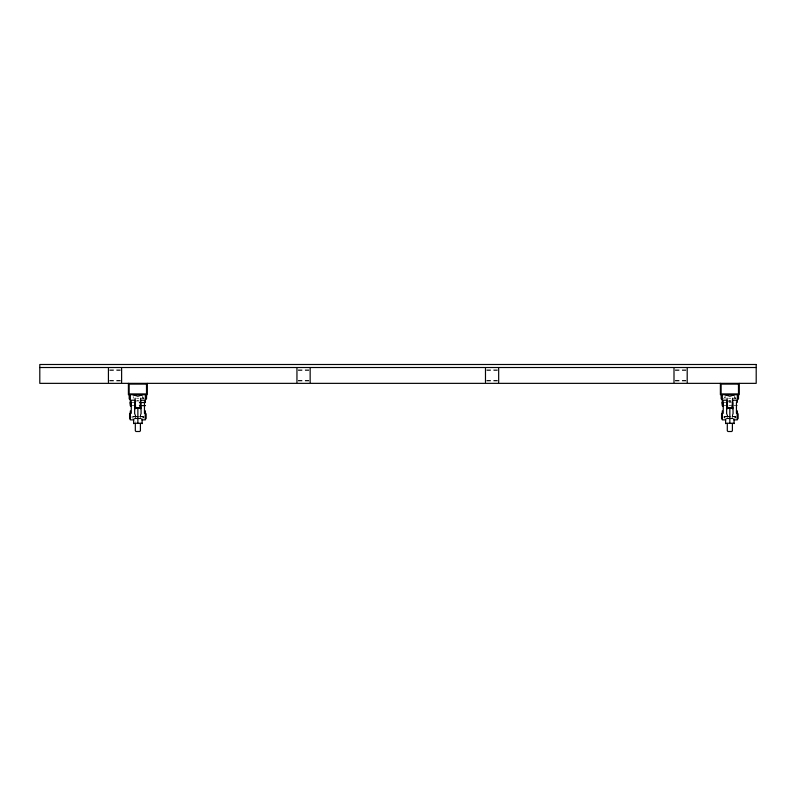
<?xml version="1.0" encoding="UTF-8"?>
<svg xmlns="http://www.w3.org/2000/svg" width="796" height="796" viewBox="0 0 796 796"><rect width="100%" height="100%" fill="white"/><g stroke="black" fill="none" stroke-linecap="round" stroke-linejoin="round"><path stroke-width="0.6" stroke-dasharray="3.98 2.98" d="M135.131 417.154L135.131 414.01M143.33 418.079L143.33 416.557L142.086 416.487L132.405 416.557L132.405 418.079M727.106 417.154L727.106 414.01M735.305 418.079L735.305 416.557L731.773 416.567M723.673 398.836L724.957 396.766M142.773 418.069L143.519 417.313L142.773 416.557L132.962 416.557L132.216 417.313L132.962 418.069M734.738 418.069L735.494 417.313L734.738 416.557L724.937 416.557L724.181 417.313L724.937 418.069M731.066 401.701L728.619 401.701M133.997 416.557L133.24 416.567L135.937 416.567M137.867 416.567L143.33 416.557L140.603 416.557L142.494 416.567L141.738 416.557M732.569 416.567L735.305 416.557L725.216 416.567L727.912 416.567M109.619 369.881L120.425 369.881M298.152 369.881L308.947 369.881M486.674 369.881L497.47 369.881M675.207 369.881L686.003 369.881M109.619 370.319L120.425 370.319M298.152 370.319L308.947 370.319M486.674 370.319L497.47 370.319M675.207 370.319L686.003 370.319M109.619 380.508L120.425 380.508M298.152 380.508L308.947 380.508M486.674 380.508L497.47 380.508M675.207 380.508L686.003 380.508M109.619 380.956L120.425 380.956M298.152 380.956L308.947 380.956M486.674 380.956L497.47 380.956M675.207 380.956L686.003 380.956M136.564 398.229L138.832 398.229M141.091 398.229L144.036 398.229M728.539 398.229L730.798 398.229M733.066 398.229L736.002 398.229M137.36 400.298L138.375 400.298M729.335 400.298L730.35 400.298M135.021 400.955L139.768 400.955M726.997 400.955L731.733 400.955M132.096 402.527L135.758 402.527M724.071 402.527L727.733 402.527M728.947 402.527L731.385 402.527M132.096 405.612L135.758 405.612M724.071 405.612L727.733 405.612M728.947 405.612L731.385 405.612M733.822 405.612L737.484 405.612M727.106 416.567L724.37 416.557L727.106 416.557L724.37 416.557L724.37 418.079M131.41 417.034L133.559 417.034M142.176 417.034L144.325 417.034M723.385 417.034L725.534 417.034M734.141 417.034L736.3 417.034M734.728 396.766L736.002 398.836M142.753 396.766L144.026 398.836M734.459 396.607L734.459 398.269M732.569 414.01L732.579 417.154M732.39 414.875L732.39 417.313M727.295 414.875L727.295 417.313M725.226 396.607L725.226 398.269M142.484 396.607L142.484 398.269M140.603 414.01L140.603 417.154M140.414 414.875L140.414 417.313M135.32 414.875L135.32 422.198M133.25 396.607L133.25 398.269M132.633 416.507L135.131 416.557L132.633 416.507"/><path stroke-width="1.19" d="M108.425 368.389L108.425 382.448M121.619 368.389L121.619 382.448M130.882 406.219L130.882 405.184L130.236 405.701L130.882 406.219L130.882 402.089L130.315 402.089L130.315 405.184M130.882 402.089L130.882 403.114L130.236 402.607M296.948 368.389L296.948 382.448M310.151 368.389L310.151 382.448M485.48 368.389L485.48 382.448M498.674 368.389L498.674 382.448M674.003 368.389L674.003 382.448M687.197 368.389L687.197 382.448M722.858 406.219L722.858 405.184L722.211 405.701L722.858 406.219L722.858 402.089L722.29 402.089L722.29 405.184M722.858 402.089L722.858 403.114L722.211 402.607M145.399 413.711L145.399 413.194L145.399 419.114L146.156 418.616L146.156 414L145.489 413.044M737.375 413.711L737.375 413.194L737.375 419.114L738.131 418.616L738.131 414L737.464 413.044M140.205 406.239L140.126 407.801L135.609 407.801L135.529 406.239M140.235 405.701L140.623 398.199M732.181 406.239L732.101 407.801L727.584 407.801L727.504 406.239M732.201 405.701L732.599 398.199M130.236 404.149L130.315 403.114M722.211 404.149L722.29 403.114M145.379 399.94L146.544 398.836L146.544 394.716M737.355 399.94L738.509 398.836L738.509 394.716M142.892 394.716L137.867 396.249L132.842 394.716M734.867 394.716L729.842 396.249L724.818 394.716M130.245 413.044L129.579 414L129.579 418.616L130.335 419.114L130.335 413.194L130.335 413.711M722.221 413.044L721.554 414L721.554 418.616L722.31 419.114L722.3 413.194L722.31 413.711M142.116 423.263L133.619 423.263M734.081 423.263L725.594 423.263M39.8 367.513L756.2 367.513M139.409 402.527L145.509 402.527M139.409 405.612L145.509 405.612M134.663 408.02L141.071 408.02M726.639 408.02L733.046 408.02M134.663 418.457L141.071 418.457M726.639 418.457L733.046 418.457M133.897 419.87L130.335 419.87L130.335 410.865M141.837 419.87L145.399 419.87L145.399 410.865M725.862 419.87L722.31 419.87L722.31 410.865M733.812 419.87L737.375 419.87L737.375 410.865M722.33 399.94L721.166 398.836L721.166 394.716M130.355 399.94L129.191 398.836L129.191 394.716M727.086 398.199L727.474 405.701M135.111 398.199L135.499 405.701M739.235 383.354L739.235 394.667L720.38 394.667L720.38 383.354M737.355 394.716L737.365 402.358M736.439 401.174L736.439 400.219L733.046 400.219L733.046 401.174M736.439 402.527L736.439 413.363M734.081 419.104L734.081 423.641M733.046 402.527L733.046 414.099M732.39 405.104L732.39 408.766M732.39 423.422L732.39 430.745L731.753 431.502L727.932 431.502L727.295 430.745L727.295 423.422M729.842 408.02L729.842 423.263M727.295 405.104L727.295 408.766M726.639 401.174L726.639 400.219L723.236 400.219L723.236 401.174M726.639 402.527L726.639 414.099M725.594 419.104L725.594 423.641M723.236 402.527L723.236 413.363M722.33 394.716L722.32 402.358M147.26 383.354L147.26 394.667L128.405 394.667L128.405 383.354M145.379 394.716L145.389 402.358M144.464 401.174L144.464 400.219L141.071 400.219L141.071 401.174M144.464 402.527L144.464 413.363M142.116 419.104L142.116 423.641M141.071 402.527L141.071 414.099M140.414 405.104L140.414 408.766M140.414 423.422L140.414 430.745L139.778 431.502L135.957 431.502L135.32 430.745L135.32 423.422M137.867 408.02L137.867 423.263M135.32 405.104L135.32 408.766M134.663 401.174L134.663 400.219L131.27 400.219L131.27 401.174M134.663 402.527L134.663 414.099M133.619 419.104L133.619 423.641M131.27 402.527L131.27 413.363M130.355 394.716L130.345 402.358M756.2 364.498L39.8 364.498L39.8 383.354L756.2 383.354L756.2 364.498M146.504 384.11L129.161 384.11L129.161 393.911L146.504 393.911L146.504 384.11M738.479 384.11L721.136 384.11L721.136 393.911L738.479 393.911L738.479 384.11"/></g></svg>
